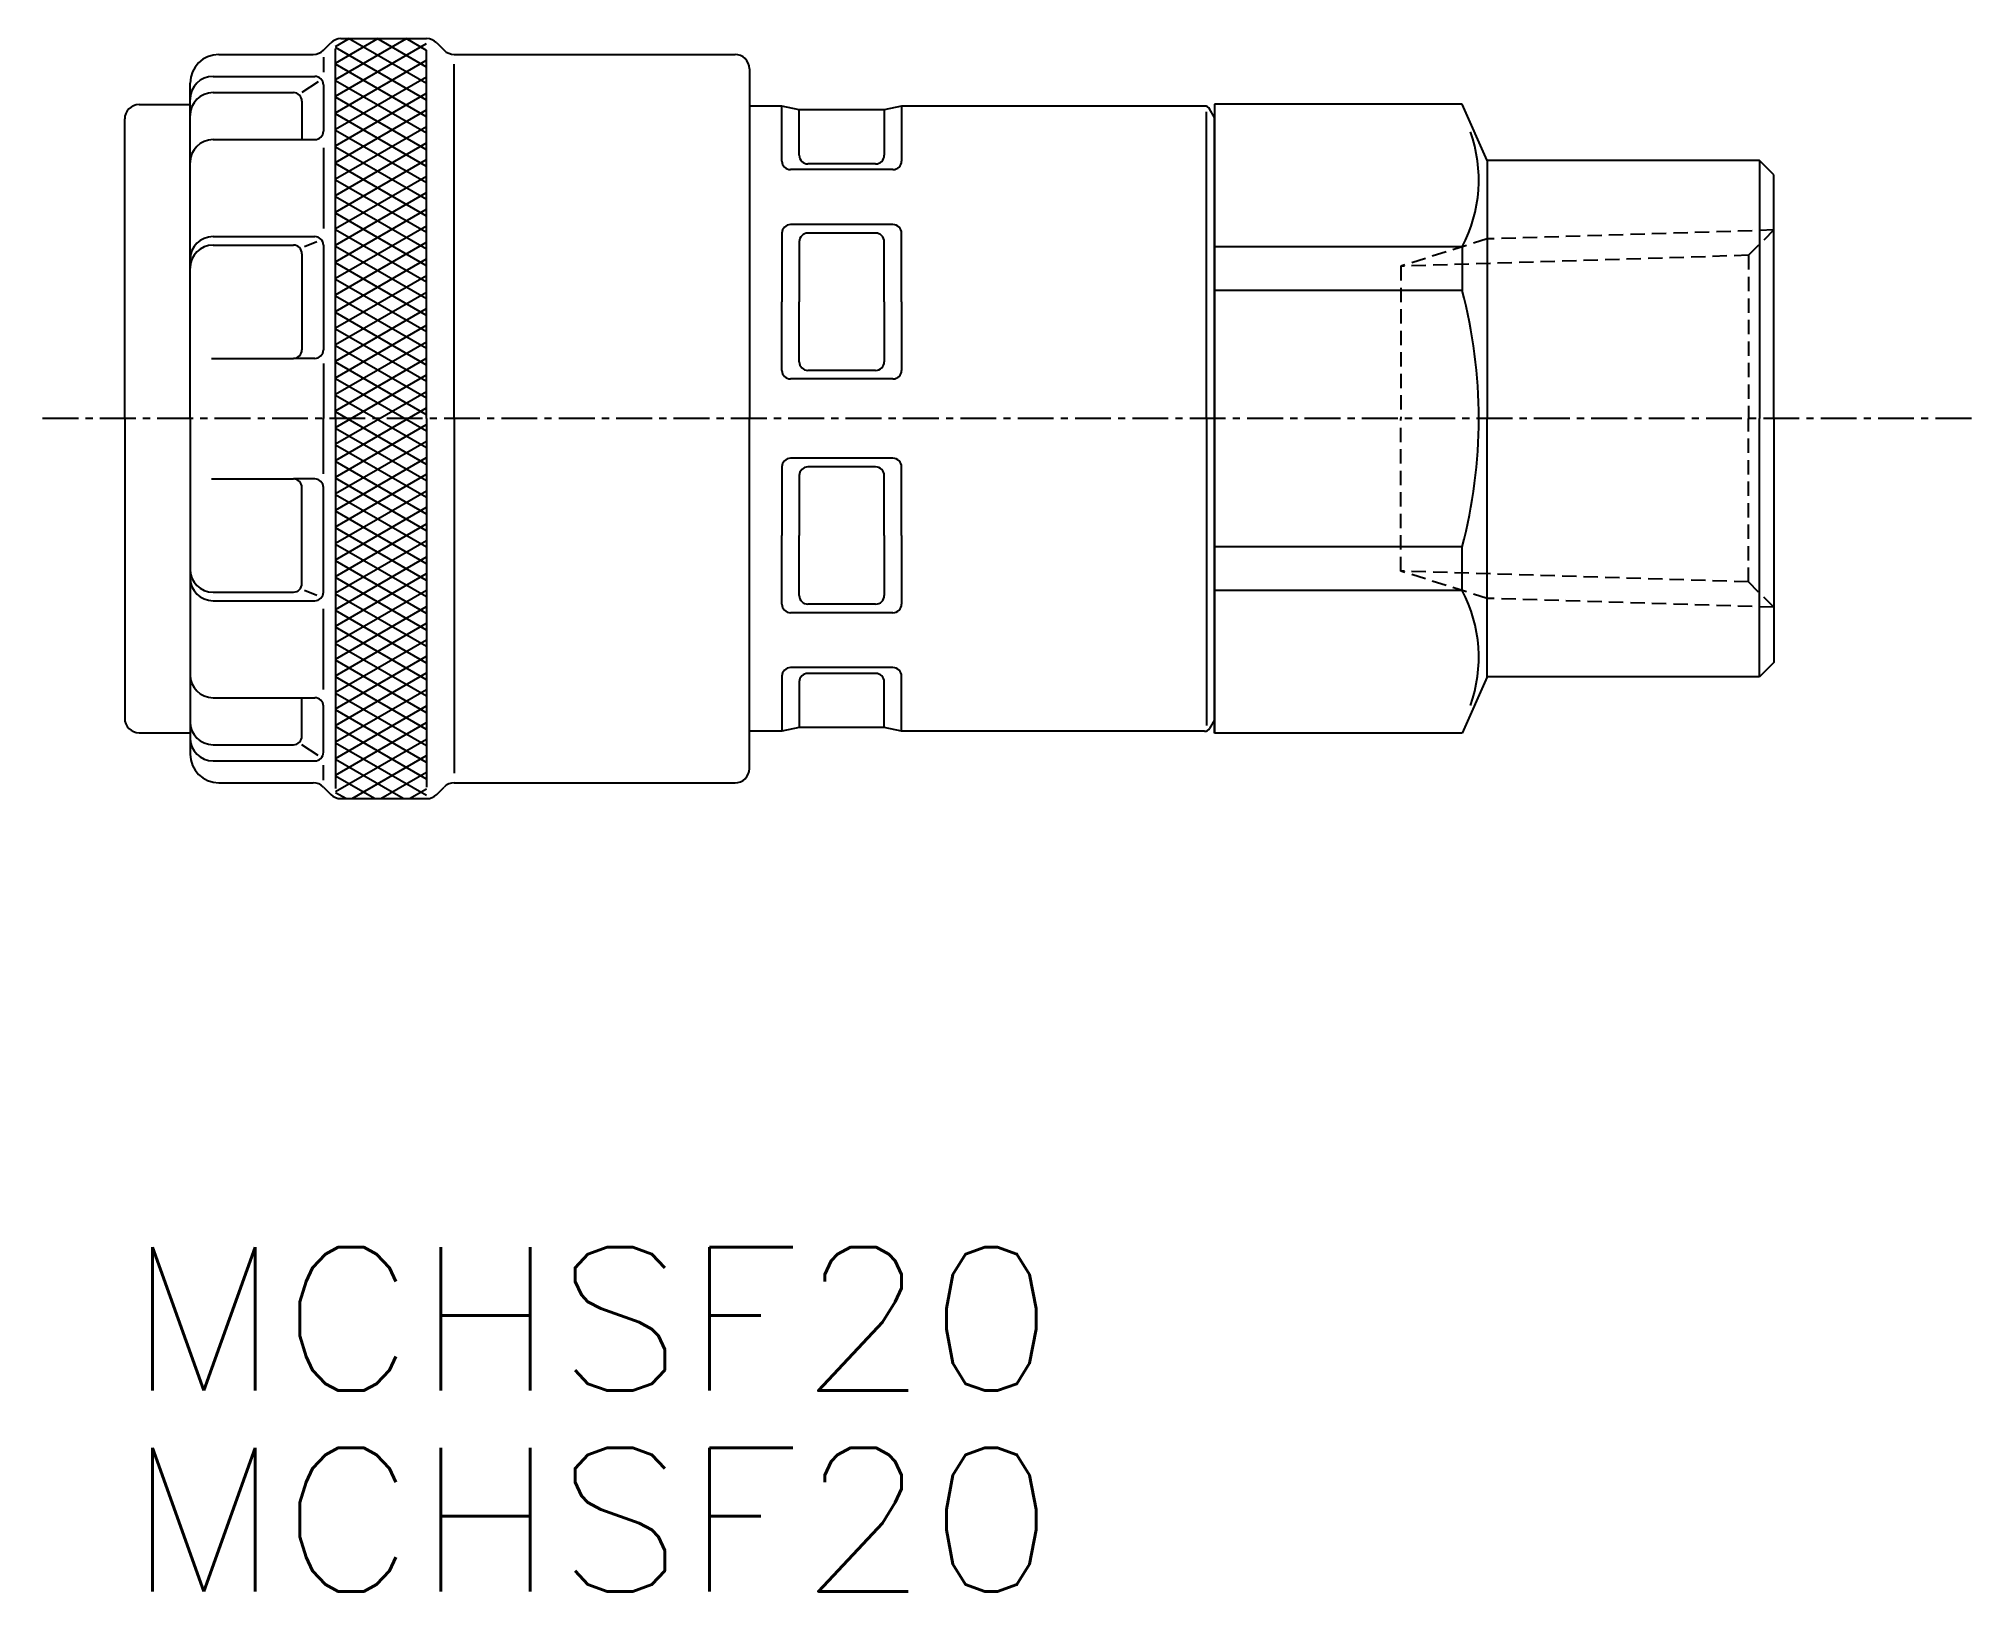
# Model space of a CAD drawing. Extents: x 407.6 to 475, y 248 to 302.1.
import ezdxf
from ezdxf.enums import TextEntityAlignment as Align

# ---------------------------------------------------------------- set-up
doc = ezdxf.new("R2010")
doc.units = 0
doc.linetypes.add('CENTER', pattern=[2, 1.25, -0.25, 0.25, -0.25])
doc.linetypes.add('DASHED', pattern=[0.75, 0.5, -0.25])
doc.layers.get('0').update_dxf_attribs({"linetype": 'CONTINUOUS'})
doc.layers.add('CENTER', color=1, linetype='CENTER')
doc.styles.get("Standard").update_dxf_attribs({"font": 'txt', "bigfont": 'bigfont'})

msp = doc.modelspace()

# ---------------------------------------------------------------- linework, layer by layer
at = {"color": 7, "linetype": 'CONTINUOUS'}
for p, q in [((417.505, 301.739), (417.763, 301.997)), ((417.929, 301.869), (418.404, 302.143)), ((417.929, 301.292), (419.404, 302.143)), ((417.929, 300.714), (420.404, 302.143)), ((417.929, 300.137), (421.102, 301.969)), ((418.116, 302.143), (421.102, 302.143)), ((421.102, 300.575), (418.386, 302.143)), ((421.102, 301.152), (419.386, 302.143)), ((421.102, 301.73), (420.386, 302.143)), ((421.455, 301.997), (421.713, 301.739)), ((413.859, 301.593), (417.152, 301.593)), ((417.505, 301.497), (417.505, 300.978)), ((421.102, 299.998), (417.929, 301.829)), ((417.929, 288.893), (417.929, 301.79)), ((417.929, 299.56), (421.102, 301.391)), ((421.102, 299.42), (417.929, 301.252)), ((421.102, 288.893), (421.102, 301.746)), ((422.066, 301.593), (431.859, 301.593)), ((422.066, 288.893), (422.066, 301.25)), ((412.859, 288.893), (412.859, 300.593)), ((413.659, 300.827), (417.205, 300.827)), ((417.319, 300.636), (416.759, 300.263)), ((417.929, 298.982), (421.102, 300.814)), ((421.102, 298.843), (417.929, 300.675)), ((432.359, 301.093), (432.359, 288.893)), ((412.859, 288.893), (412.859, 299.893)), ((412.859, 288.893), (412.859, 299.893)), ((413.659, 300.263), (416.459, 300.263)), ((416.759, 299.963), (416.759, 298.622)), ((417.505, 300.527), (417.505, 299.891)), ((417.505, 299.891), (417.505, 298.922)), ((417.929, 298.405), (421.102, 300.237)), ((421.102, 298.266), (417.929, 300.097)), ((410.577, 288.893), (410.577, 299.343)), ((411.077, 299.843), (412.859, 299.843)), ((417.929, 297.827), (421.102, 299.659)), ((421.102, 297.688), (417.929, 299.52)), ((433.492, 297.875), (433.492, 299.793)), ((434.098, 298.075), (434.098, 299.666)), ((437.059, 299.666), (437.059, 298.075)), ((437.665, 299.793), (437.665, 297.875)), ((448.292, 288.893), (448.292, 299.593)), ((448.577, 299.393), (448.404, 299.693)), ((448.577, 299.863), (448.577, 288.893)), ((457.211, 299.863), (448.577, 299.863)), ((458.077, 297.893), (457.211, 299.863)), ((413.659, 298.622), (417.205, 298.622)), ((417.929, 297.25), (421.102, 299.082)), ((421.102, 297.111), (417.929, 298.943)), ((417.505, 298.338), (417.505, 295.529)), ((417.929, 296.673), (421.102, 298.505)), ((421.102, 296.534), (417.929, 298.365)), ((417.929, 296.095), (421.102, 297.927)), ((458.077, 297.893), (458.077, 288.893)), ((458.077, 297.893), (458.077, 288.893)), ((467.577, 297.893), (458.077, 297.893)), ((467.577, 297.893), (467.577, 288.893)), ((467.577, 297.893), (467.577, 288.893)), ((468.077, 297.393), (467.577, 297.893)), ((421.102, 295.956), (417.929, 297.788)), ((417.929, 295.518), (421.102, 297.35)), ((421.102, 295.379), (417.929, 297.211)), ((437.365, 297.575), (433.792, 297.575)), ((436.759, 297.775), (434.398, 297.775)), ((468.077, 288.893), (468.077, 297.393)), ((417.929, 294.941), (421.102, 296.773)), ((421.102, 294.802), (417.929, 296.633)), ((417.929, 294.363), (421.102, 296.195)), ((421.102, 294.224), (417.929, 296.056)), ((413.659, 295.243), (417.205, 295.243)), ((417.929, 293.786), (421.102, 295.618)), ((421.102, 293.647), (417.929, 295.479)), ((433.492, 295.361), (433.492, 292.968)), ((437.365, 295.661), (433.792, 295.661)), ((436.759, 295.361), (434.398, 295.361)), ((437.665, 292.968), (437.665, 295.361)), ((413.659, 294.943), (416.459, 294.943)), ((416.759, 294.643), (416.759, 291.294)), ((417.278, 295.057), (416.845, 294.886)), ((417.505, 294.943), (417.505, 291.294)), ((417.929, 293.209), (421.102, 295.041)), ((421.102, 293.069), (417.929, 294.901)), ((434.098, 295.061), (434.098, 292.968)), ((437.059, 292.968), (437.059, 295.061)), ((457.211, 294.884), (448.577, 294.884)), ((457.211, 294.884), (457.211, 293.365)), ((417.929, 292.631), (421.102, 294.463)), ((421.102, 292.492), (417.929, 294.324)), ((417.929, 292.054), (421.102, 293.886)), ((421.102, 291.915), (417.929, 293.747)), ((417.929, 291.477), (421.102, 293.308)), ((421.102, 291.337), (417.929, 293.169)), ((457.211, 293.365), (448.577, 293.365)), ((417.929, 290.899), (421.102, 292.731)), ((421.102, 290.76), (417.929, 292.592)), ((433.492, 290.576), (433.492, 292.968)), ((434.098, 290.876), (434.098, 292.968)), ((437.059, 292.968), (437.059, 290.876)), ((437.665, 292.968), (437.665, 290.576)), ((417.929, 290.322), (421.102, 292.154)), ((421.102, 290.183), (417.929, 292.015)), ((417.929, 289.745), (421.102, 291.576)), ((421.102, 289.605), (417.929, 291.437)), ((413.603, 290.994), (416.459, 290.994)), ((417.205, 290.994), (416.459, 290.994)), ((417.505, 290.821), (417.505, 288.893)), ((417.929, 289.167), (421.102, 290.999)), ((421.102, 289.028), (417.929, 290.86)), ((436.759, 290.576), (434.398, 290.576)), ((417.929, 288.59), (421.102, 290.422)), ((421.102, 288.451), (417.929, 290.282)), ((417.929, 288.013), (421.102, 289.844)), ((437.365, 290.276), (433.792, 290.276)), ((421.102, 287.873), (417.929, 289.705)), ((417.929, 287.435), (421.102, 289.267)), ((421.102, 287.296), (417.929, 289.128)), ((410.577, 288.893), (410.577, 278.443)), ((412.859, 288.893), (412.859, 277.893)), ((412.859, 288.893), (412.859, 277.893)), ((412.859, 288.893), (412.859, 277.193)), ((417.505, 286.964), (417.505, 288.893)), ((417.929, 288.893), (417.929, 275.996)), ((417.929, 286.858), (421.102, 288.69)), ((421.102, 286.719), (417.929, 288.55)), ((421.102, 288.893), (421.102, 276.04)), ((422.066, 288.893), (422.066, 276.536)), ((432.359, 276.693), (432.359, 288.893)), ((448.292, 288.893), (448.292, 278.193)), ((448.577, 278.393), (448.577, 288.893)), ((458.077, 279.893), (458.077, 288.893)), ((458.077, 279.893), (458.077, 288.893)), ((467.577, 279.893), (467.577, 288.893)), ((467.577, 279.893), (467.577, 288.893)), ((468.077, 288.893), (468.077, 280.393)), ((417.929, 286.28), (421.102, 288.112)), ((421.102, 286.141), (417.929, 287.973)), ((417.929, 285.703), (421.102, 287.535)), ((421.102, 285.564), (417.929, 287.396)), ((433.492, 287.21), (433.492, 284.817)), ((437.365, 287.51), (433.792, 287.51)), ((436.759, 287.21), (434.398, 287.21)), ((437.665, 284.817), (437.665, 287.21)), ((413.603, 286.792), (416.459, 286.792)), ((417.205, 286.792), (416.459, 286.792)), ((416.759, 283.143), (416.759, 286.492)), ((417.505, 282.843), (417.505, 286.492)), ((417.929, 285.126), (421.102, 286.958)), ((421.102, 284.987), (417.929, 286.818)), ((434.098, 286.91), (434.098, 284.817)), ((437.059, 284.817), (437.059, 286.91)), ((417.929, 284.548), (421.102, 286.38)), ((421.102, 284.409), (417.929, 286.241)), ((417.929, 283.971), (421.102, 285.803)), ((421.102, 283.832), (417.929, 285.664)), ((417.929, 283.394), (421.102, 285.226)), ((421.102, 283.255), (417.929, 285.086)), ((417.929, 282.816), (421.102, 284.648)), ((421.102, 282.677), (417.929, 284.509)), ((433.492, 282.425), (433.492, 284.817)), ((434.098, 282.725), (434.098, 284.817)), ((437.059, 284.817), (437.059, 282.725)), ((437.665, 284.817), (437.665, 282.425)), ((457.211, 284.421), (448.577, 284.421)), ((457.211, 282.902), (457.211, 284.421)), ((417.929, 282.239), (421.102, 284.071)), ((421.102, 282.1), (417.929, 283.932)), ((417.929, 281.662), (421.102, 283.494)), ((421.102, 281.522), (417.929, 283.354)), ((413.659, 282.843), (416.459, 282.843)), ((413.659, 282.543), (417.205, 282.543)), ((417.278, 282.728), (416.845, 282.9)), ((417.929, 281.084), (421.102, 282.916)), ((421.102, 280.945), (417.929, 282.777)), ((436.759, 282.425), (434.398, 282.425)), ((457.211, 282.902), (448.577, 282.902)), ((417.505, 279.448), (417.505, 282.257)), ((417.929, 280.507), (421.102, 282.339)), ((421.102, 280.368), (417.929, 282.2)), ((417.929, 279.93), (421.102, 281.761)), ((437.365, 282.125), (433.792, 282.125)), ((421.102, 279.79), (417.929, 281.622)), ((417.929, 279.352), (421.102, 281.184)), ((421.102, 279.213), (417.929, 281.045)), ((417.929, 278.775), (421.102, 280.607)), ((421.102, 278.636), (417.929, 280.468)), ((468.077, 280.393), (467.577, 279.893)), ((417.929, 278.198), (421.102, 280.029)), ((421.102, 278.058), (417.929, 279.89)), ((433.492, 279.911), (433.492, 277.993)), ((437.365, 280.211), (433.792, 280.211)), ((434.098, 279.711), (434.098, 278.12)), ((436.759, 280.011), (434.398, 280.011)), ((437.059, 278.12), (437.059, 279.711)), ((437.665, 277.993), (437.665, 279.911)), ((458.077, 279.893), (457.211, 277.923)), ((467.577, 279.893), (458.077, 279.893)), ((413.659, 279.164), (417.205, 279.164)), ((416.759, 277.823), (416.759, 279.164)), ((417.929, 277.62), (421.102, 279.452)), ((421.102, 277.481), (417.929, 279.313)), ((417.505, 277.894), (417.505, 278.864)), ((417.929, 277.043), (421.102, 278.875)), ((421.102, 276.904), (417.929, 278.735)), ((448.577, 278.393), (448.404, 278.093)), ((411.077, 277.943), (412.859, 277.943)), ((417.505, 277.259), (417.505, 277.894)), ((417.929, 276.466), (421.102, 278.297)), ((421.102, 276.326), (417.929, 278.158)), ((417.929, 275.888), (421.102, 277.72)), ((457.211, 277.923), (448.577, 277.923)), ((413.659, 277.523), (416.459, 277.523)), ((413.659, 276.959), (417.205, 276.959)), ((417.319, 277.15), (416.759, 277.523)), ((421.102, 275.749), (417.929, 277.581)), ((420.286, 275.643), (417.929, 277.003)), ((418.504, 275.643), (421.102, 277.143)), ((417.505, 276.289), (417.505, 276.808)), ((419.286, 275.643), (417.929, 276.426)), ((419.504, 275.643), (421.102, 276.565)), ((413.859, 276.193), (417.152, 276.193)), ((417.505, 276.047), (417.763, 275.789)), ((418.286, 275.643), (417.929, 275.849)), ((418.116, 275.643), (421.102, 275.643)), ((420.504, 275.643), (421.102, 275.988)), ((421.455, 275.789), (421.713, 276.047)), ((422.066, 276.193), (431.859, 276.193))]:
    msp.add_line(p, q, dxfattribs=at)
at = {"color": 3, "linetype": 'DASHED'}
for p in [(467.194, 294.588), (467.194, 283.198)]:
    msp.add_line(p, (467.194, 288.893), dxfattribs=at)
at = {"color": 7, "linetype": 'CONTINUOUS'}
for points in [[(448.231, 299.793), (437.665, 299.793), (437.059, 299.666), (434.098, 299.666), (433.492, 299.793), (432.359, 299.793)], [(448.231, 277.993), (437.665, 277.993), (437.059, 278.12), (434.098, 278.12), (433.492, 277.993), (432.359, 277.993)]]:
    msp.add_lwpolyline(points, dxfattribs=at)
for points in [[(448.577, 299.393), (448.577, 288.893)], [(448.577, 277.923), (448.577, 288.893)]]:
    msp.add_lwpolyline(points, close=True, dxfattribs=at)
at = {"color": 3, "linetype": 'DASHED'}
for points in [[(468.077, 295.471), (467.194, 294.588), (455.077, 294.209), (455.077, 288.893)], [(468.077, 295.471), (458.077, 295.159), (455.077, 294.209)], [(468.077, 282.314), (467.194, 283.198), (455.077, 283.577), (455.077, 288.893)], [(468.077, 282.314), (458.077, 282.627), (455.077, 283.577)]]:
    msp.add_lwpolyline(points, dxfattribs=at)
at = {"color": 7, "linetype": 'CONTINUOUS'}
for centre, radius, start, end in [((418.116, 301.643), 0.5, 90, 135), ((421.102, 301.643), 0.5, 45, 90), ((413.859, 300.593), 1, 90, 180), ((417.152, 302.093), 0.5, 270, 315), ((422.066, 302.093), 0.5, 225, 270), ((431.859, 301.093), 0.5, 0, 90), ((413.659, 300.027), 0.8, 90, 180), ((417.205, 300.527), 0.3, 0, 90), ((413.659, 299.463), 0.8, 90, 180), ((416.459, 299.963), 0.3, 0, 90), ((411.077, 299.343), 0.5, 90, 180), ((448.231, 299.593), 0.2, 30, 90), ((413.659, 297.822), 0.8, 90, 180), ((417.205, 298.922), 0.3, 270, 0), ((452.795, 297.217), 4.994, 332.1549, 19.6076), ((433.792, 297.875), 0.3, 180, 270), ((434.398, 298.075), 0.3, 180, 270), ((436.759, 298.075), 0.3, 270, 0), ((437.365, 297.875), 0.3, 270, 0), ((413.659, 294.443), 0.8, 90, 180), ((417.205, 294.943), 0.3, 0, 90), ((433.792, 295.361), 0.3, 90, 180), ((434.398, 295.061), 0.3, 90, 180), ((436.759, 295.061), 0.3, 0, 90), ((437.365, 295.361), 0.3, 0, 90), ((413.659, 294.143), 0.8, 90, 180), ((416.459, 294.643), 0.3, 0, 90), ((440.18, 288.893), 17.609, 0, 14.71233), ((416.459, 291.294), 0.3, 270, 0), ((417.205, 291.294), 0.3, 270, 0), ((433.792, 290.576), 0.3, 180, 270), ((434.398, 290.876), 0.3, 180, 270), ((436.759, 290.876), 0.3, 270, 0), ((437.365, 290.576), 0.3, 270, 0), ((440.18, 288.893), 17.609, 345.28767, 0), ((433.792, 287.21), 0.3, 90, 180), ((434.398, 286.91), 0.3, 90, 180), ((436.759, 286.91), 0.3, 0, 90), ((437.365, 287.21), 0.3, 0, 90), ((416.459, 286.492), 0.3, 0, 90), ((417.205, 286.492), 0.3, 0, 90), ((413.659, 283.643), 0.8, 180, 270), ((413.659, 283.343), 0.8, 180, 270), ((416.459, 283.143), 0.3, 270, 0), ((417.205, 282.843), 0.3, 270, 0), ((433.792, 282.425), 0.3, 180, 270), ((434.398, 282.725), 0.3, 180, 270), ((436.759, 282.725), 0.3, 270, 0), ((437.365, 282.425), 0.3, 270, 0), ((452.795, 280.569), 4.994, 340.3924, 27.8451), ((413.659, 279.964), 0.8, 180, 270), ((433.792, 279.911), 0.3, 90, 180), ((434.398, 279.711), 0.3, 90, 180), ((436.759, 279.711), 0.3, 0, 90), ((437.365, 279.911), 0.3, 0, 90), ((417.205, 278.864), 0.3, 0, 90), ((411.077, 278.443), 0.5, 180, 270), ((413.659, 278.323), 0.8, 180, 270), ((413.659, 277.759), 0.8, 180, 270), ((416.459, 277.823), 0.3, 270, 0), ((448.231, 278.193), 0.2, 270, 330), ((413.859, 277.193), 1, 180, 270), ((417.205, 277.259), 0.3, 270, 0), ((431.859, 276.693), 0.5, 270, 0), ((417.152, 275.693), 0.5, 45, 90), ((418.116, 276.143), 0.5, 225, 270), ((421.102, 276.143), 0.5, 270, 315), ((422.066, 275.693), 0.5, 90, 135)]:
    msp.add_arc(centre, radius, start, end, dxfattribs=at)
at = {"layer": 'CENTER', "color": 1, "linetype": 'CENTER'}
msp.add_line((474.964, 288.893), (407.577, 288.893), dxfattribs=at)

# ---------------------------------------------------------------- texts
at = {"color": 7, "linetype": 'CONTINUOUS', "width": 1.041667}
for p in [(410.657, 253.503), (410.657, 246.503)]:
    msp.add_text('MCHSF20', height=5, dxfattribs=at).set_placement(p, align=Align.BOTTOM_LEFT)

doc.saveas('drawing.dxf')
